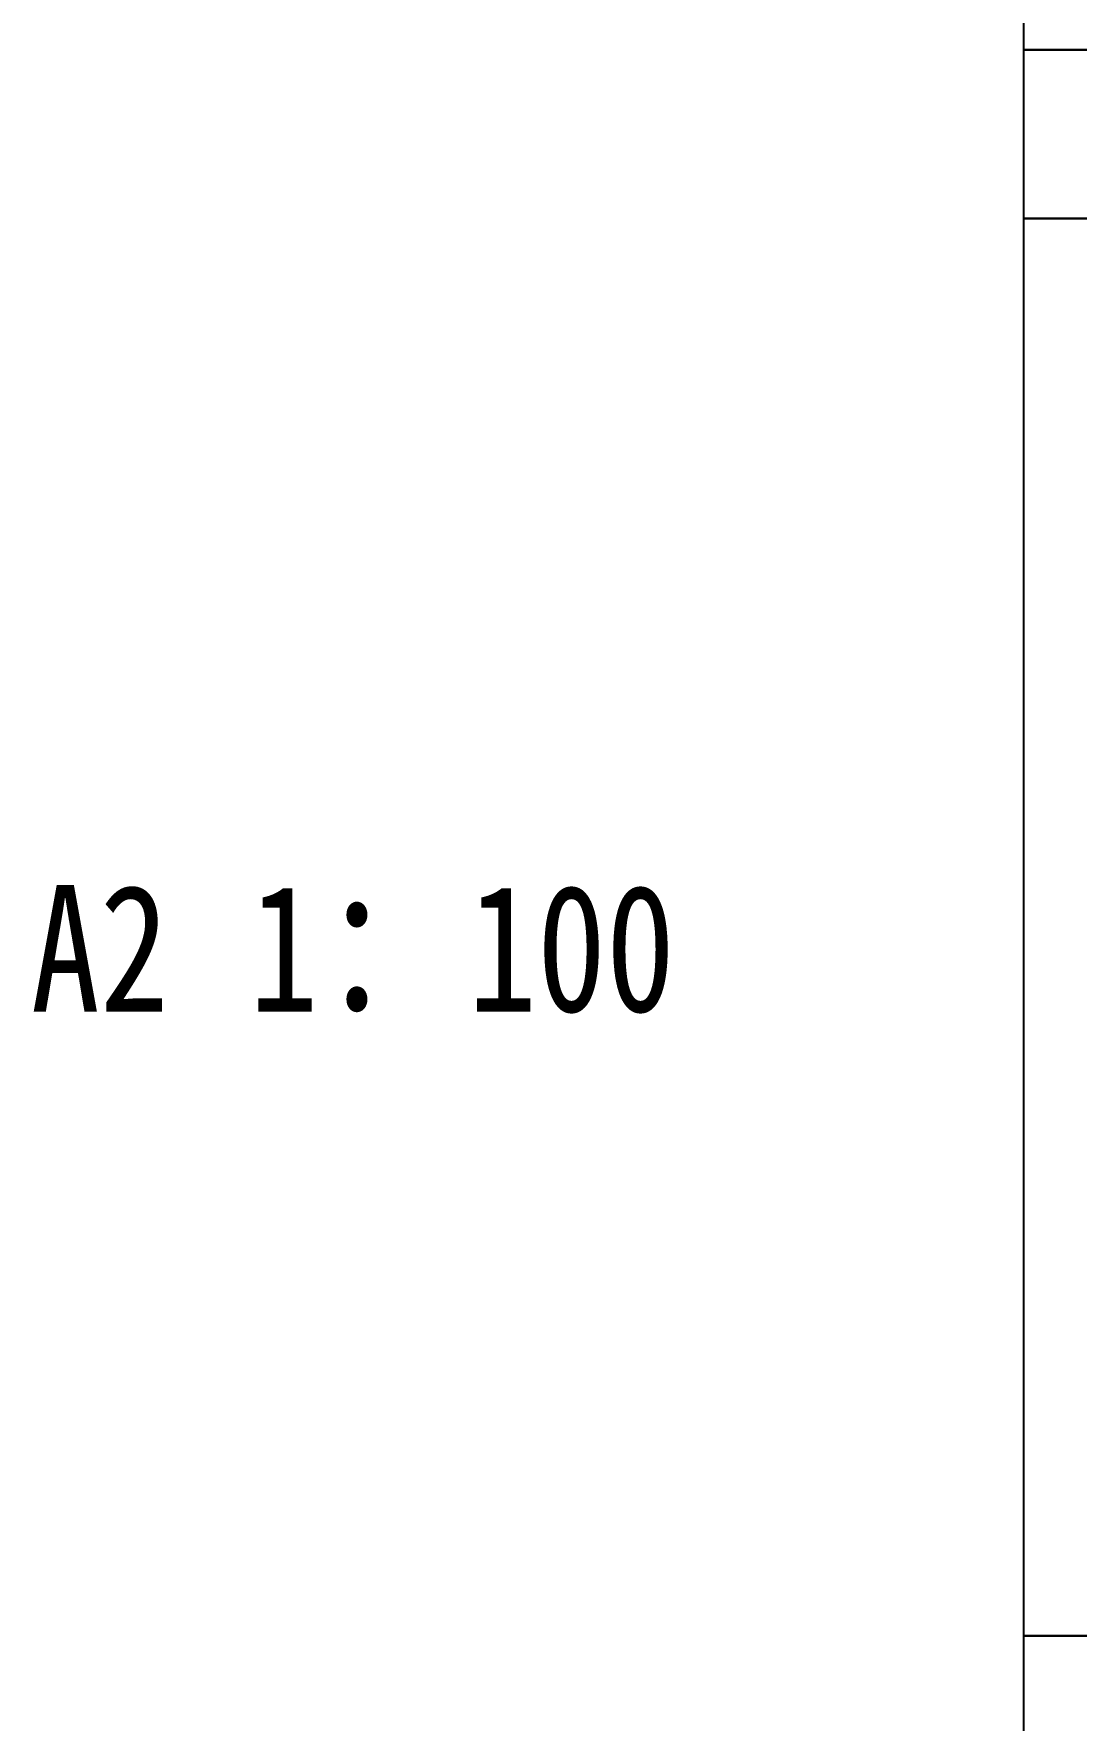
# Model space of a CAD drawing. Extents: x 12300 to 361047, y -1498650 to 1244242.
# Drawn here: x 200707 to 231609, y 83296 to 133271 of the extents above; entities that cross this region are included whole.
import ezdxf

# ---------------------------------------------------------------- set-up
doc = ezdxf.new("R2010")
doc.units = 0
doc.header["$LTSCALE"] = 1000
doc.header["$MEASUREMENT"] = 0
for name, color, linetype in [('TEXT', 3, 'CONTINUOUS'), ('TWT_TITLE', 7, 'CONTINUOUS'), ('WALL', 8, 'CONTINUOUS')]:
    doc.layers.add(name, color=color, linetype=linetype)
doc.styles.add('-黑体', font='simhei.ttf', dxfattribs={"width": 0.8})

msp = doc.modelspace()

# ---------------------------------------------------------------- linework, layer by layer
at = {"layer": 'TWT_TITLE', "color": 3}
for points in [[(230046.8, 132796.1), (289446.8, 132796.1), (289446.8, 174796.1), (230046.8, 174796.1)], [(230046.8, 85796.1), (289446.8, 85796.1), (289446.8, 127796.1), (230046.8, 127796.1)]]:
    msp.add_lwpolyline(points, close=True, dxfattribs=at)
at = {"layer": 'TWT_TITLE', "color": 8}
msp.add_lwpolyline([(230046.8, 80796.1), (235046.8, 80796.1), (235046.8, 85796.1), (230046.8, 85796.1)], close=True, dxfattribs=at)
at = {"layer": 'WALL'}
msp.add_lwpolyline([(230046.8, 127796.1), (235046.8, 127796.1), (235046.8, 132796.1), (230046.8, 132796.1)], close=True, dxfattribs=at)

# ---------------------------------------------------------------- texts
at = {"layer": 'TEXT', "color": 1, "style": '-黑体', "width": 0.8}
for s, height, p in [('A2', 3755.27, (200620.7, 104296.1)), ('100', 3755.27, (213582.7, 104296.1)), ('1', 3755.3, (207101.7, 104296.1)), ('：', 3755.3, (209262, 104296.1))]:
    msp.add_text(s, height=height, dxfattribs=at).set_placement(p)

doc.saveas('drawing.dxf')
